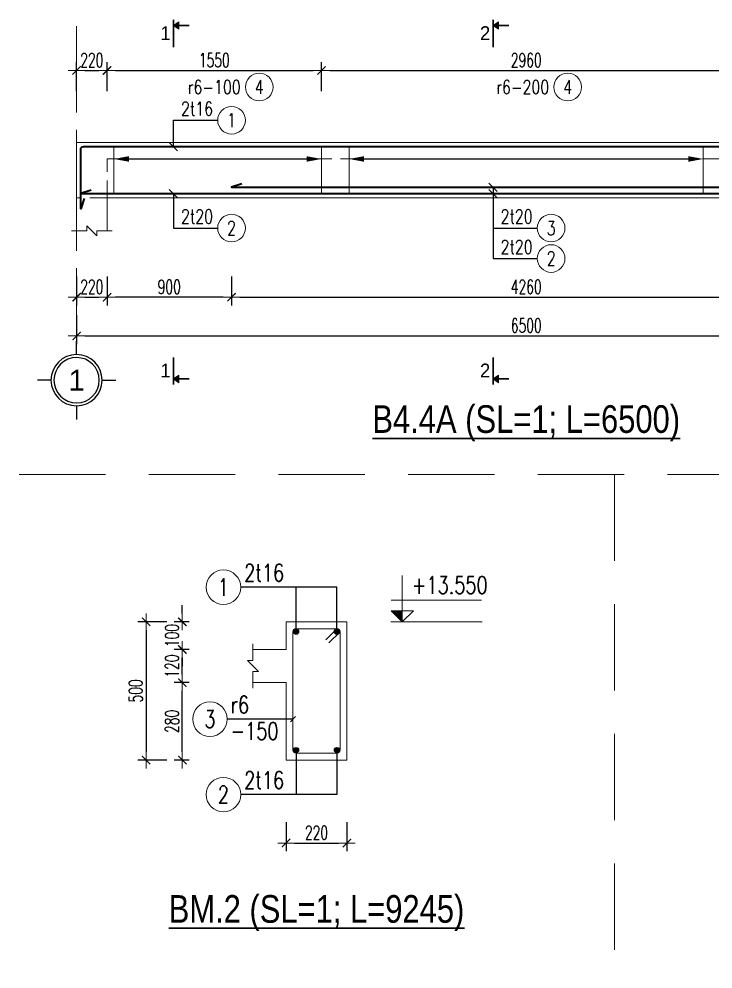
# Model space of a CAD drawing. Header units: millimetres. Extents: x -529861 to -223882, y -171969 to 61504.
# Drawn here: x -404507 to -399491, y -96863 to -89992 of the extents above; entities that cross this region are included whole.
import ezdxf
from ezdxf.enums import TextEntityAlignment as Align

# ---------------------------------------------------------------- set-up
doc = ezdxf.new("R2010")
doc.units = ezdxf.units.MM
doc.header["$LTSCALE"] = 5000
doc.linetypes.add('CENTER', pattern=[2, 1.25, -0.25, 0.25, -0.25])
doc.linetypes.add('HIDDEN', pattern=[0.375, 0.25, -0.125])
doc.layers.get('Defpoints').update_dxf_attribs({"color": 143})
for name, color, linetype, lineweight in [('dim', 8, 'Continuous', 18), ('kata_dim', 8, 'Continuous', 15), ('kata_grid', 8, 'CENTER', 5), ('kata_net khuat', 9, 'HIDDEN', 5), ('kata_net manh', 8, 'Continuous', 5), ('kata_net thay', 4, 'Continuous', 20), ('kata_text', 7, 'Continuous', 30), ('kata_thep chu', 1, 'Continuous', 35), ('kata_thep dai', 220, 'Continuous', 20), ('S-dims', 8, 'Continuous', 18)]:
    doc.layers.add(name, color=color, linetype=linetype, lineweight=lineweight)
doc.layers.add('text', color=255, linetype='Continuous')
doc.styles.add('AVANH', font='')
doc.styles.add('General text 1', font='')
doc.styles.add('kata_text', font='arial.ttf', dxfattribs={"width": 0.8})
doc.styles.add('vnsimpli', font='vnsimli.shx', dxfattribs={"width": 0.65})
doc.styles.get('AVANH').set_extended_font_data('.VnArialH')
doc.styles.get('General text 1').set_extended_font_data('.VnAvantH')
doc.dimstyles.new('kata_dim_25', dxfattribs={"dimscale": 25, "dimtxt": 2.5, "dimasz": 1.5, "dimexe": 1.5, "dimexo": 2.5, "dimtad": 1, "dimdec": 0, "dimzin": 0, "dimdsep": 46, "dimtxsty": 'kata_text', "dimblk": 'kata_block_ArchTick', "dimcen": 0.09, "dimdle": 1.2, "dimclrd": 8, "dimclre": 8, "dimclrt": 3, "dimadec": 0, "dimazin": 0, "dimtfac": 1, "dimtdec": 0, "dimtix": 1, "dimtofl": 0, "dimtmove": 0, "dimatfit": 3, "dimfxl": 3.75, "dimfxlon": 1, "dimtolj": 1, "dimtzin": 0, "dimarcsym": 0})
doc.dimstyles.new('kata_dim_40', dxfattribs={"dimscale": 40, "dimtxt": 2.5, "dimasz": 1.5, "dimexe": 1.5, "dimexo": 2.5, "dimtad": 1, "dimdec": 0, "dimzin": 0, "dimdsep": 46, "dimtxsty": 'vnsimpli', "dimblk": 'kata_block_ArchTick', "dimcen": 0.09, "dimdle": 1.2, "dimclrd": 8, "dimclre": 8, "dimclrt": 3, "dimadec": 0, "dimazin": 0, "dimtfac": 1, "dimtdec": 0, "dimtix": 1, "dimtofl": 0, "dimtmove": 0, "dimatfit": 3, "dimfxl": 3.75, "dimfxlon": 1, "dimtolj": 1, "dimtzin": 0, "dimarcsym": 0})
doc.dimstyles.new('kata_rai_thep', dxfattribs={"dimtxt": 2, "dimasz": 1, "dimexe": 0, "dimexo": 0, "dimtad": 1, "dimdec": 0, "dimzin": 12, "dimdsep": 46, "dimtxsty": 'kata_text', "dimblk": 'kata_block_RUNTIC', "dimcen": 0, "dimse1": 1, "dimse2": 1, "dimclrd": 6, "dimclre": 6, "dimclrt": 7, "dimadec": 0, "dimazin": 3, "dimtfac": 1, "dimtdec": 0, "dimtmove": 2, "dimatfit": 3, "dimldrblk": 'kata_block_LEADERTIC', "dimfxl": 1, "dimtolj": 1, "dimtzin": 0, "dimlwd": -1, "dimlwe": -1, "dimarcsym": 0})

# ---------------------------------------------------------------- blocks, each defined once
blk = doc.blocks.new('kata_block_TD')
at = {"color": 6, "linetype": 'ByBlock', "lineweight": -2, "style": 'kata_text', "width": 0.8}
blk.add_attdef('SECTDET2', text='', height=5, dxfattribs=at).set_placement((0, 7.970649532882817), align=Align.CENTER)
at = {"color": 0, "linetype": 'ByBlock', "lineweight": -2, "style": 'kata_text', "width": 0.8}
blk.add_attdef('SECTDET1', text='', height=5, dxfattribs=at).set_placement((0, 1.470649532882817), align=Align.CENTER)
blk = doc.blocks.new('kata_block_ArchTick')
at = {"color": 8}
blk.add_line((1, 0), (-1, 0), dxfattribs=at)
at = {"color": 8, "const_width": 0.15}
blk.add_lwpolyline([(-0.5, -0.5), (0.5, 0.5)], dxfattribs=at)
blk = doc.blocks.new('*D668')
at = {"layer": 'Defpoints', "color": 0, "linetype": 'ByBlock', "ltscale": 1500, "transparency": 16777216}
for p in [(-403870.5379749886, -90364.1437597527), (-404090.5379749886, -90884.1437597527), (-403870.5379749886, -90884.1437597527)]:
    blk.add_point(p, dxfattribs=at)
at = {"layer": 'kata_dim', "color": 8, "linetype": 'ByBlock', "lineweight": -2, "ltscale": 1500, "transparency": 16777216}
for p, q in [((-404090.5379749886, -90514.1437597527), (-404090.5379749886, -90304.1437597527)), ((-403870.5379749886, -90514.1437597527), (-403870.5379749886, -90304.1437597527)), ((-404030.5379749886, -90364.1437597527), (-403930.5379749886, -90364.1437597527))]:
    blk.add_line(p, q, dxfattribs=at)
at = {"layer": 'kata_dim', "color": 8, "linetype": 'ByBlock', "lineweight": -2, "ltscale": 1500, "transparency": 16777216, "xscale": 60, "yscale": 60, "zscale": 60, "rotation": 180}
blk.add_blockref('kata_block_ArchTick', (-404090.5379749886, -90364.1437597527), dxfattribs=at)
at = {"layer": 'kata_dim', "color": 8, "linetype": 'ByBlock', "lineweight": -2, "ltscale": 1500, "transparency": 16777216, "xscale": 60, "yscale": 60, "zscale": 60}
blk.add_blockref('kata_block_ArchTick', (-403870.5379749886, -90364.1437597527), dxfattribs=at)
at = {"layer": 'kata_dim', "color": 3, "linetype": 'ByBlock', "ltscale": 1500, "transparency": 16777216, "insert": (-403980.5379749886, -90289.1437597527), "char_height": 100, "attachment_point": 5, "style": 'vnsimpli'}
blk.add_mtext('\\A1;220', dxfattribs=at)
blk = doc.blocks.new('*D670')
at = {"layer": 'Defpoints', "color": 0, "linetype": 'ByBlock', "ltscale": 1500, "transparency": 16777216}
for p in [(-402320.5379749886, -90364.1437597527), (-403870.5379749886, -90884.1437597527), (-402320.5379749886, -90884.1437597527)]:
    blk.add_point(p, dxfattribs=at)
at = {"layer": 'kata_dim', "color": 8, "linetype": 'ByBlock', "lineweight": -2, "ltscale": 1500, "transparency": 16777216}
for p, q in [((-403870.5379749886, -90514.1437597527), (-403870.5379749886, -90304.1437597527)), ((-402320.5379749886, -90514.1437597527), (-402320.5379749886, -90304.1437597527)), ((-403810.5379749886, -90364.1437597527), (-402380.5379749886, -90364.1437597527))]:
    blk.add_line(p, q, dxfattribs=at)
at = {"layer": 'kata_dim', "color": 8, "linetype": 'ByBlock', "lineweight": -2, "ltscale": 1500, "transparency": 16777216, "xscale": 60, "yscale": 60, "zscale": 60, "rotation": 180}
blk.add_blockref('kata_block_ArchTick', (-403870.5379749886, -90364.1437597527), dxfattribs=at)
at = {"layer": 'kata_dim', "color": 8, "linetype": 'ByBlock', "lineweight": -2, "ltscale": 1500, "transparency": 16777216, "xscale": 60, "yscale": 60, "zscale": 60}
blk.add_blockref('kata_block_ArchTick', (-402320.5379749886, -90364.1437597527), dxfattribs=at)
at = {"layer": 'kata_dim', "color": 3, "linetype": 'ByBlock', "ltscale": 1500, "transparency": 16777216, "insert": (-403095.5379749886, -90289.1437597527), "char_height": 100, "attachment_point": 5, "style": 'vnsimpli'}
blk.add_mtext('\\A1;1550', dxfattribs=at)
blk = doc.blocks.new('*D671')
at = {"layer": 'Defpoints', "color": 0, "linetype": 'ByBlock', "ltscale": 1500, "transparency": 16777216}
for p in [(-399360.5379749886, -90364.1437597527), (-402320.5379749886, -90884.1437597527), (-399360.5379749886, -90884.1437597527)]:
    blk.add_point(p, dxfattribs=at)
at = {"layer": 'kata_dim', "color": 8, "linetype": 'ByBlock', "lineweight": -2, "ltscale": 1500, "transparency": 16777216}
for p, q in [((-402320.5379749886, -90514.1437597527), (-402320.5379749886, -90304.1437597527)), ((-399360.5379749886, -90514.1437597527), (-399360.5379749886, -90304.1437597527)), ((-402260.5379749886, -90364.1437597527), (-399420.5379749886, -90364.1437597527))]:
    blk.add_line(p, q, dxfattribs=at)
at = {"layer": 'kata_dim', "color": 8, "linetype": 'ByBlock', "lineweight": -2, "ltscale": 1500, "transparency": 16777216, "xscale": 60, "yscale": 60, "zscale": 60, "rotation": 180}
blk.add_blockref('kata_block_ArchTick', (-402320.5379749886, -90364.1437597527), dxfattribs=at)
at = {"layer": 'kata_dim', "color": 8, "linetype": 'ByBlock', "lineweight": -2, "ltscale": 1500, "transparency": 16777216, "xscale": 60, "yscale": 60, "zscale": 60}
blk.add_blockref('kata_block_ArchTick', (-399360.5379749886, -90364.1437597527), dxfattribs=at)
at = {"layer": 'kata_dim', "color": 3, "linetype": 'ByBlock', "ltscale": 1500, "transparency": 16777216, "insert": (-400840.5379749886, -90289.1437597527), "char_height": 100, "attachment_point": 5, "style": 'vnsimpli'}
blk.add_mtext('\\A1;2960', dxfattribs=at)
blk = doc.blocks.new('kata_block_GRID')
at = {"layer": 'dim', "color": 250, "linetype": 'Continuous', "lineweight": -3}
for p, q in [((-0.003069858671185699, 4.621936058582317), (-0.003069858671185699, 7.082257742461767)), ((-4.628075776428378, -0.003069858671263859), (-7.088397460513452, -0.003069858671263859)), ((4.633360719258999, -0.003069858729762842), (7.093682403344044, -0.003069858729762842)), ((-0.003069858729507047, -4.62807577604141), (-0.003069858729507047, -7.088397459920852))]:
    blk.add_line(p, q, dxfattribs=at)
at = {"layer": 'dim', "color": 250, "linetype": 'Continuous', "lineweight": -3, "extrusion": (0, 0, -1)}
blk.add_ellipse((-0.003069858729507047, -0.003069858729762842), major_axis=(-4.625005843929168, 0.0008261058644820616), ratio=0.9999999999162872, start_param=3.141414036333157, end_param=9.424599343512742, dxfattribs=at)
at = {"layer": 'dim', "color": 9, "linetype": 'Continuous', "lineweight": -3, "extrusion": (0, 0, -0.9999999999999999)}
blk.add_ellipse((-0.003069858729507047, -0.003069858729762842), major_axis=(-4.09891770926371, 0.00306985872976267), ratio=0.99999999991626, start_param=3.140843709996926, end_param=9.424029017176512, dxfattribs=at)
at = {"layer": 'text', "color": 33, "style": 'AVANH'}
blk.add_attdef('GRID', text='', height=3.75, dxfattribs=at).set_placement((0, 0), align=Align.MIDDLE)
blk = doc.blocks.new('*D674')
at = {"layer": 'Defpoints', "color": 0, "linetype": 'ByBlock', "ltscale": 1500, "transparency": 16777216}
for p in [(-404090.5379749886, -91284.1437597527), (-397590.5379749886, -91284.1437597527), (-397590.5379749886, -92284.1437597527)]:
    blk.add_point(p, dxfattribs=at)
at = {"layer": 'kata_dim', "color": 8, "linetype": 'ByBlock', "lineweight": -2, "ltscale": 1500, "transparency": 16777216}
for p, q in [((-404090.5379749886, -92134.1437597527), (-404090.5379749886, -92344.1437597527)), ((-397590.5379749886, -92134.1437597527), (-397590.5379749886, -92344.1437597527)), ((-404030.5379749886, -92284.1437597527), (-397650.5379749886, -92284.1437597527))]:
    blk.add_line(p, q, dxfattribs=at)
at = {"layer": 'kata_dim', "color": 8, "linetype": 'ByBlock', "lineweight": -2, "ltscale": 1500, "transparency": 16777216, "xscale": 60, "yscale": 60, "zscale": 60, "rotation": 180}
blk.add_blockref('kata_block_ArchTick', (-404090.5379749886, -92284.1437597527), dxfattribs=at)
at = {"layer": 'kata_dim', "color": 8, "linetype": 'ByBlock', "lineweight": -2, "ltscale": 1500, "transparency": 16777216, "xscale": 60, "yscale": 60, "zscale": 60}
blk.add_blockref('kata_block_ArchTick', (-397590.5379749886, -92284.1437597527), dxfattribs=at)
at = {"layer": 'kata_dim', "color": 3, "linetype": 'ByBlock', "ltscale": 1500, "transparency": 16777216, "insert": (-400840.5379749886, -92209.1437597527), "char_height": 100, "attachment_point": 5, "style": 'vnsimpli'}
blk.add_mtext('\\A1;6500', dxfattribs=at)
blk = doc.blocks.new('*D675')
at = {"layer": 'Defpoints', "color": 0, "linetype": 'ByBlock', "ltscale": 1500, "transparency": 16777216}
for p in [(-404090.5379749886, -91284.1437597527), (-403870.5379749886, -91284.1437597527), (-403870.5379749886, -92004.1437597527)]:
    blk.add_point(p, dxfattribs=at)
at = {"layer": 'kata_dim', "color": 8, "linetype": 'ByBlock', "lineweight": -2, "ltscale": 1500, "transparency": 16777216}
for p, q in [((-404090.5379749886, -91854.1437597527), (-404090.5379749886, -92064.1437597527)), ((-403870.5379749886, -91854.1437597527), (-403870.5379749886, -92064.1437597527)), ((-404030.5379749886, -92004.1437597527), (-403930.5379749886, -92004.1437597527))]:
    blk.add_line(p, q, dxfattribs=at)
at = {"layer": 'kata_dim', "color": 8, "linetype": 'ByBlock', "lineweight": -2, "ltscale": 1500, "transparency": 16777216, "xscale": 60, "yscale": 60, "zscale": 60, "rotation": 180}
blk.add_blockref('kata_block_ArchTick', (-404090.5379749886, -92004.1437597527), dxfattribs=at)
at = {"layer": 'kata_dim', "color": 8, "linetype": 'ByBlock', "lineweight": -2, "ltscale": 1500, "transparency": 16777216, "xscale": 60, "yscale": 60, "zscale": 60}
blk.add_blockref('kata_block_ArchTick', (-403870.5379749886, -92004.1437597527), dxfattribs=at)
at = {"layer": 'kata_dim', "color": 3, "linetype": 'ByBlock', "ltscale": 1500, "transparency": 16777216, "insert": (-403980.5379749886, -91929.1437597527), "char_height": 100, "attachment_point": 5, "style": 'vnsimpli'}
blk.add_mtext('\\A1;220', dxfattribs=at)
blk = doc.blocks.new('*D676')
at = {"layer": 'Defpoints', "color": 0, "linetype": 'ByBlock', "ltscale": 1500, "transparency": 16777216}
for p in [(-403870.5379749886, -91284.1437597527), (-402970.5379749886, -91284.1437597527), (-403870.5379749886, -92004.1437597527)]:
    blk.add_point(p, dxfattribs=at)
at = {"layer": 'kata_dim', "color": 8, "linetype": 'ByBlock', "lineweight": -2, "ltscale": 1500, "transparency": 16777216}
for p, q in [((-403870.5379749886, -91854.1437597527), (-403870.5379749886, -92064.1437597527)), ((-402970.5379749886, -91854.1437597527), (-402970.5379749886, -92064.1437597527)), ((-403030.5379749886, -92004.1437597527), (-403810.5379749886, -92004.1437597527))]:
    blk.add_line(p, q, dxfattribs=at)
at = {"layer": 'kata_dim', "color": 8, "linetype": 'ByBlock', "lineweight": -2, "ltscale": 1500, "transparency": 16777216, "xscale": 60, "yscale": 60, "zscale": 60, "rotation": 180}
blk.add_blockref('kata_block_ArchTick', (-403870.5379749886, -92004.1437597527), dxfattribs=at)
at = {"layer": 'kata_dim', "color": 8, "linetype": 'ByBlock', "lineweight": -2, "ltscale": 1500, "transparency": 16777216, "xscale": 60, "yscale": 60, "zscale": 60}
blk.add_blockref('kata_block_ArchTick', (-402970.5379749886, -92004.1437597527), dxfattribs=at)
at = {"layer": 'kata_dim', "color": 3, "linetype": 'ByBlock', "ltscale": 1500, "transparency": 16777216, "insert": (-403420.5379749886, -91929.1437597527), "char_height": 100, "attachment_point": 5, "style": 'vnsimpli'}
blk.add_mtext('\\A1;900', dxfattribs=at)
blk = doc.blocks.new('*D677')
at = {"layer": 'Defpoints', "color": 0, "linetype": 'ByBlock', "ltscale": 1500, "transparency": 16777216}
for p in [(-402970.5379749886, -91284.1437597527), (-398710.5379749886, -91284.1437597527), (-398710.5379749886, -92004.1437597527)]:
    blk.add_point(p, dxfattribs=at)
at = {"layer": 'kata_dim', "color": 8, "linetype": 'ByBlock', "lineweight": -2, "ltscale": 1500, "transparency": 16777216}
for p, q in [((-402970.5379749886, -91854.1437597527), (-402970.5379749886, -92064.1437597527)), ((-398710.5379749886, -91854.1437597527), (-398710.5379749886, -92064.1437597527)), ((-402910.5379749886, -92004.1437597527), (-398770.5379749886, -92004.1437597527))]:
    blk.add_line(p, q, dxfattribs=at)
at = {"layer": 'kata_dim', "color": 8, "linetype": 'ByBlock', "lineweight": -2, "ltscale": 1500, "transparency": 16777216, "xscale": 60, "yscale": 60, "zscale": 60, "rotation": 180}
blk.add_blockref('kata_block_ArchTick', (-402970.5379749886, -92004.1437597527), dxfattribs=at)
at = {"layer": 'kata_dim', "color": 8, "linetype": 'ByBlock', "lineweight": -2, "ltscale": 1500, "transparency": 16777216, "xscale": 60, "yscale": 60, "zscale": 60}
blk.add_blockref('kata_block_ArchTick', (-398710.5379749886, -92004.1437597527), dxfattribs=at)
at = {"layer": 'kata_dim', "color": 3, "linetype": 'ByBlock', "ltscale": 1500, "transparency": 16777216, "insert": (-400840.5379749886, -91929.1437597527), "char_height": 100, "attachment_point": 5, "style": 'vnsimpli'}
blk.add_mtext('\\A1;4260', dxfattribs=at)
blk = doc.blocks.new('kata_block_RUNTIC')
at = {"layer": 'kata_dim', "color": 6}
blk.add_line((0, 0.75), (0, -0.75), dxfattribs=at)
blk.add_lwpolyline([(0, 0, 0, 1, 0), (-2.69999999999709, 0, 1, 1, 0)], format="xyseb", dxfattribs=at)
blk = doc.blocks.new('*D680')
at = {"layer": 'Defpoints', "color": 6, "linetype": 'ByBlock', "ltscale": 1500, "transparency": 16777216}
blk.add_line((-403780.5379749886, -91004.1437597527), (-402360.5379749886, -91004.1437597527), dxfattribs=at)
at = {"layer": 'Defpoints', "color": 0, "linetype": 'ByBlock', "ltscale": 1500, "transparency": 16777216}
for p in [(-403820.5379749886, -91004.1437597527), (-402320.5379749886, -91004.1437597527), (-402320.5379749886, -91004.1437597527)]:
    blk.add_point(p, dxfattribs=at)
at = {"layer": 'Defpoints', "color": 6, "linetype": 'ByBlock', "ltscale": 1500, "transparency": 16777216, "xscale": 40, "yscale": 40, "zscale": 40, "rotation": 180}
blk.add_blockref('kata_block_RUNTIC', (-403820.5379749886, -91004.1437597527), dxfattribs=at)
at = {"layer": 'Defpoints', "color": 6, "linetype": 'ByBlock', "ltscale": 1500, "transparency": 16777216, "xscale": 40, "yscale": 40, "zscale": 40}
blk.add_blockref('kata_block_RUNTIC', (-402320.5379749886, -91004.1437597527), dxfattribs=at)
blk = doc.blocks.new('kata_block_LEADERTIC')
at = {"layer": 'kata_dim', "color": 6}
blk.add_lwpolyline([(0, 0, 0, 1, 0), (-2.69999999999709, 0, 1, 1, 0)], format="xyseb", dxfattribs=at)
blk = doc.blocks.new('*D681')
at = {"layer": 'Defpoints', "color": 6, "linetype": 'ByBlock', "ltscale": 1500, "transparency": 16777216}
blk.add_line((-402080.5379749886, -91004.1437597527), (-399600.5379749886, -91004.1437597527), dxfattribs=at)
at = {"layer": 'Defpoints', "color": 0, "linetype": 'ByBlock', "ltscale": 1500, "transparency": 16777216}
for p in [(-402120.5379749886, -91004.1437597527), (-399560.5379749886, -91004.1437597527), (-399560.5379749886, -91004.1437597527)]:
    blk.add_point(p, dxfattribs=at)
at = {"layer": 'Defpoints', "color": 6, "linetype": 'ByBlock', "ltscale": 1500, "transparency": 16777216, "xscale": 40, "yscale": 40, "zscale": 40, "rotation": 180}
blk.add_blockref('kata_block_RUNTIC', (-402120.5379749886, -91004.1437597527), dxfattribs=at)
at = {"layer": 'Defpoints', "color": 6, "linetype": 'ByBlock', "ltscale": 1500, "transparency": 16777216, "xscale": 40, "yscale": 40, "zscale": 40}
blk.add_blockref('kata_block_RUNTIC', (-399560.5379749886, -91004.1437597527), dxfattribs=at)
blk = doc.blocks.new('*U54')
blk.add_circle((2.5, 0), 2.5)
at = {"layer": 'kata_text', "color": 3, "style": 'vnsimpli', "width": 0.75}
blk.add_attdef('DK2', text='', height=2.5, dxfattribs=at).set_placement((-0.85, 0.8455043070534884), align=Align.RIGHT)
at = {"layer": 'kata_text', "color": 7, "style": 'vnsimpli', "width": 0.75}
blk.add_attdef('SH3', text='', height=2.5, dxfattribs=at).set_placement((2.5, 0), align=Align.MIDDLE)
blk = doc.blocks.new('*U87')
blk.add_circle((2.5, 0), 2.5)
at = {"layer": 'kata_text', "color": 3, "style": 'vnsimpli', "width": 0.75}
blk.add_attdef('DKKC2', text='', height=2.5, dxfattribs=at).set_placement((-0.85, -1.249999999999998), align=Align.RIGHT)
at = {"layer": 'kata_text', "color": 7, "style": 'vnsimpli', "width": 0.75}
blk.add_attdef('SH3', text='', height=2.5, dxfattribs=at).set_placement((2.5, 0), align=Align.MIDDLE)
blk = doc.blocks.new('kata_block_SECBAL')
blk.add_hatch(color=2).paths.add_polyline_path([(0.9949950774395511, 3.806026766437923), (4.639423423213884e-07, 3.133625387334772), (0.9949950774395511, 2.46122400823162)])
at = {"color": 2}
for p, q in [((0.9949950774395511, 3.806026766437923), (4.639423423213884e-07, 3.133625387334772)), ((0.9949950774395511, 2.46122400823162), (0.9949950774395511, 3.806026766437923)), ((0.9949950774395511, 2.46122400823162), (4.639423423213884e-07, 3.133625387334772))]:
    blk.add_line(p, q, dxfattribs=at)
at = {"color": 2, "const_width": 0.3}
for points in [[(4.639423423213884e-07, -0.8013114999549362), (4.639423423213884e-07, 4.158454357098053)], [(0.9949950774395511, 3.133625387334772), (2.888094267825096, 3.133625387334772)]]:
    blk.add_lwpolyline(points, dxfattribs=at)
at = {"color": 2, "linetype": 'ByBlock', "lineweight": -2, "style": 'General text 1'}
blk.add_attdef('DETAIL', text='', height=2.5, dxfattribs=at).set_placement((-0.4999587343882013, 1.749873724336794), align=Align.MIDDLE_RIGHT)
blk = doc.blocks.new('*U88')
blk.add_hatch(color=2).paths.add_polyline_path([(0.9949950774395503, -0.4488839092948065), (4.639423418238154e-07, 0.2235174698083453), (0.9949950774395507, 0.8959188489114962)])
at = {"color": 2}
for p, q in [((0.9949950774395507, 0.8959188489114962), (4.639423418238154e-07, 0.2235174698083453)), ((0.9949950774395503, -0.4488839092948065), (4.639423418238154e-07, 0.2235174698083453)), ((0.9949950774395507, 0.8959188489114962), (0.9949950774395503, -0.4488839092948065))]:
    blk.add_line(p, q, dxfattribs=at)
at = {"color": 2, "const_width": 0.3}
for points in [[(4.639423431694138e-07, 4.158454357098053), (4.63942341473363e-07, -0.8013114999549362)], [(0.9949950774395505, 0.2235174698083449), (2.888094267825096, 0.2235174698083444)]]:
    blk.add_lwpolyline(points, dxfattribs=at)
at = {"color": 2, "linetype": 'ByBlock', "lineweight": -2, "style": 'General text 1'}
blk.add_attdef('DETAIL', text='', height=2.5, dxfattribs=at).set_placement((-0.4999587343882013, 1.749873724336794), align=Align.MIDDLE_RIGHT)
blk = doc.blocks.new('kata_block_CT')
at = {"layer": 'S-dims', "linetype": 'ByBlock', "ltscale": 1500}
blk.add_hatch(color=256, dxfattribs=at).paths.add_polyline_path([(-1.818989403545856e-12, 1.596954857557193), (-1.612010908635057, 1.596954857557193), (-1.818989403545856e-12, -4.547473508864641e-13)])
h = blk.add_hatch(dxfattribs=at)
h.set_pattern_fill('ANSI31', color=256, scale=1.406250541793835, style=0)
h.set_pattern_definition([(45.00000000000001, (-1.818989403545856e-12, 5.002220859751105e-12), (-3.157122508925225, 3.157122508925225), [])])
h.paths.add_polyline_path([(-1.818989403545856e-12, 1.596954857557193), (-1.818989403545856e-12, -4.547473508864641e-13), (1.612010908922457, 1.596954857557193)])
for p, q in [((-1.592704896860596, 3.140833880479022), (11.46947077315235, 3.140833880479022)), ((11.56125648125999, 5.002220859751105e-12), (-1.638695725139769, 5.002220859751105e-12))]:
    blk.add_line(p, q, dxfattribs=at)
for points in [[(-1.818989403545856e-12, 6.694950748643805), (-1.818989403545856e-12, -4.547473508864641e-13)], [(-1.818989403545856e-12, -4.547473508864641e-13), (-1.612010908635057, 1.596954857557193), (-1.818989403545856e-12, 1.596954857557193)], [(-1.818989403545856e-12, -4.547473508864641e-13), (1.612010908922457, 1.596954857557193), (-1.818989403545856e-12, 1.596954857557193)]]:
    blk.add_lwpolyline(points, dxfattribs=at)
at = {"layer": 'S-dims', "color": 3, "style": 'vnsimpli', "width": 0.75}
blk.add_attdef('CT', (1.409564409344966, 4.068271311703484), '', height=2.5, dxfattribs=at)
blk = doc.blocks.new('*D808')
at = {"layer": 'Defpoints', "color": 0, "linetype": 'ByBlock', "ltscale": 1500, "transparency": 16777216}
for p in [(-402576.3767091059, -95351.68098803364), (-402136.3767091059, -95351.68098803364), (-402136.3767091059, -95951.68098803364)]:
    blk.add_point(p, dxfattribs=at)
at = {"layer": 'kata_dim', "color": 8, "linetype": 'ByBlock', "lineweight": -2, "ltscale": 1500, "transparency": 16777216}
for p, q in [((-402576.3767091059, -95801.68098803364), (-402576.3767091059, -96011.68098803364)), ((-402136.3767091059, -95801.68098803364), (-402136.3767091059, -96011.68098803364)), ((-402516.3767091059, -95951.68098803364), (-402196.3767091059, -95951.68098803364))]:
    blk.add_line(p, q, dxfattribs=at)
at = {"layer": 'kata_dim', "color": 8, "linetype": 'ByBlock', "lineweight": -2, "ltscale": 1500, "transparency": 16777216, "xscale": 60, "yscale": 60, "zscale": 60, "rotation": 180}
blk.add_blockref('kata_block_ArchTick', (-402576.3767091059, -95951.68098803364), dxfattribs=at)
at = {"layer": 'kata_dim', "color": 8, "linetype": 'ByBlock', "lineweight": -2, "ltscale": 1500, "transparency": 16777216, "xscale": 60, "yscale": 60, "zscale": 60}
blk.add_blockref('kata_block_ArchTick', (-402136.3767091059, -95951.68098803364), dxfattribs=at)
at = {"layer": 'kata_dim', "color": 3, "linetype": 'ByBlock', "ltscale": 1500, "transparency": 16777216, "insert": (-402356.3767091059, -95876.68098803364), "char_height": 100, "attachment_point": 5, "style": 'vnsimpli'}
blk.add_mtext('\\A1;220', dxfattribs=at)
blk = doc.blocks.new('*D809')
at = {"layer": 'Defpoints', "color": 0, "linetype": 'ByBlock', "ltscale": 1500, "transparency": 16777216}
for p in [(-403326.3767091085, -94791.68098803365), (-403176.3767091082, -94791.68098803365), (-403176.3767091082, -95351.68098803367)]:
    blk.add_point(p, dxfattribs=at)
at = {"layer": 'kata_dim', "color": 8, "linetype": 'ByBlock', "lineweight": -2, "ltscale": 1500, "transparency": 16777216}
for p, q in [((-403276.3767091082, -94791.68098803365), (-403386.3767091085, -94791.68098803365)), ((-403326.3767091085, -95291.68098803367), (-403326.3767091085, -94851.68098803365)), ((-403276.3767091082, -95351.68098803367), (-403386.3767091085, -95351.68098803367))]:
    blk.add_line(p, q, dxfattribs=at)
at = {"layer": 'kata_dim', "color": 8, "linetype": 'ByBlock', "lineweight": -2, "ltscale": 1500, "transparency": 16777216, "xscale": 60, "yscale": 60, "zscale": 60}
for p, rotation in [((-403326.3767091085, -94791.68098803365), 90), ((-403326.3767091085, -95351.68098803367), 270)]:
    blk.add_blockref('kata_block_ArchTick', p, dxfattribs=dict(at, rotation=rotation))
at = {"layer": 'kata_dim', "color": 3, "linetype": 'ByBlock', "ltscale": 1500, "transparency": 16777216, "insert": (-403401.3767091084, -95071.68098803353), "char_height": 100, "attachment_point": 5, "rotation": 90, "style": 'vnsimpli'}
blk.add_mtext('\\A1;280', dxfattribs=at)
blk = doc.blocks.new('*D810')
at = {"layer": 'Defpoints', "color": 0, "linetype": 'ByBlock', "ltscale": 1500, "transparency": 16777216}
for p in [(-403326.3767091082, -94551.68098803365), (-403176.3767091082, -94551.68098803365), (-403176.3767091082, -94791.68098803365)]:
    blk.add_point(p, dxfattribs=at)
at = {"layer": 'kata_dim', "color": 8, "linetype": 'ByBlock', "lineweight": -2, "ltscale": 1500, "transparency": 16777216}
for p, q in [((-403276.3767091082, -94551.68098803365), (-403386.3767091082, -94551.68098803365)), ((-403326.3767091082, -94731.68098803365), (-403326.3767091082, -94611.68098803365)), ((-403276.3767091082, -94791.68098803365), (-403386.3767091082, -94791.68098803365))]:
    blk.add_line(p, q, dxfattribs=at)
at = {"layer": 'kata_dim', "color": 8, "linetype": 'ByBlock', "lineweight": -2, "ltscale": 1500, "transparency": 16777216, "xscale": 60, "yscale": 60, "zscale": 60}
for p, rotation in [((-403326.3767091082, -94551.68098803365), 90), ((-403326.3767091082, -94791.68098803365), 270)]:
    blk.add_blockref('kata_block_ArchTick', p, dxfattribs=dict(at, rotation=rotation))
at = {"layer": 'kata_dim', "color": 3, "linetype": 'ByBlock', "ltscale": 1500, "transparency": 16777216, "insert": (-403401.3767091081, -94671.68098803352), "char_height": 100, "attachment_point": 5, "rotation": 90, "style": 'vnsimpli'}
blk.add_mtext('\\A1;120', dxfattribs=at)
blk = doc.blocks.new('*D811')
at = {"layer": 'Defpoints', "color": 0, "linetype": 'ByBlock', "ltscale": 1500, "transparency": 16777216}
for p in [(-402576.3767091061, -94351.68098803367), (-403588.376709108, -95351.68098803367), (-402576.3767091061, -95351.68098803367)]:
    blk.add_point(p, dxfattribs=at)
at = {"layer": 'kata_dim', "color": 8, "linetype": 'ByBlock', "lineweight": -2, "ltscale": 1500, "transparency": 16777216}
for p, q in [((-403438.376709108, -94351.68098803367), (-403648.376709108, -94351.68098803367)), ((-403588.376709108, -94411.68098803367), (-403588.376709108, -95291.68098803367)), ((-403438.376709108, -95351.68098803367), (-403648.376709108, -95351.68098803367))]:
    blk.add_line(p, q, dxfattribs=at)
at = {"layer": 'kata_dim', "color": 8, "linetype": 'ByBlock', "lineweight": -2, "ltscale": 1500, "transparency": 16777216, "xscale": 60, "yscale": 60, "zscale": 60}
for p, rotation in [((-403588.376709108, -94351.68098803367), 90), ((-403588.376709108, -95351.68098803367), 270)]:
    blk.add_blockref('kata_block_ArchTick', p, dxfattribs=dict(at, rotation=rotation))
at = {"layer": 'kata_dim', "color": 3, "linetype": 'ByBlock', "ltscale": 1500, "transparency": 16777216, "insert": (-403663.3767091079, -94851.68098803353), "char_height": 100, "attachment_point": 5, "rotation": 90, "style": 'vnsimpli'}
blk.add_mtext('\\A1;500', dxfattribs=at)
blk = doc.blocks.new('kata_block_THEP')
at = {"layer": 'kata_thep chu', "color": 0}
for p, q in [((-0.5, 0), (0.5, 0)), ((-0.3535533905960619, 0.353553390592424), (0.3535533905960619, -0.353553390592424)), ((0.3535533905960619, 0.353553390592424), (-0.3535533905960619, -0.353553390592424)), ((0, 0.5), (0, -0.5))]:
    blk.add_line(p, q, dxfattribs=at)
at = {"layer": 'kata_thep chu', "color": 0, "const_width": 0.08333333333333334}
blk.add_lwpolyline([(-0.5, -1.818989403545856e-12, 1), (0.5000000000145519, -1.818989403545856e-12, 1), (-0.5, -1.818989403545856e-12, 1)], format="xyb", dxfattribs=at)
blk = doc.blocks.new('*U68')
blk.add_circle((-2.5, 0), 2.5)
at = {"layer": 'kata_text', "color": 3, "style": 'vnsimpli', "width": 0.75}
blk.add_attdef('DK1', (0.5, 0.8455043070534884), '', height=2.5, dxfattribs=at)
at = {"layer": 'kata_text', "color": 7, "style": 'vnsimpli', "width": 0.75}
blk.add_attdef('SH2', text='', height=2.5, dxfattribs=at).set_placement((-2.5, 0), align=Align.MIDDLE)
blk = doc.blocks.new('*U70')
blk.add_circle((-2.5, 0), 2.5)
at = {"layer": 'kata_text', "color": 3, "style": 'vnsimpli', "width": 0.75}
for tag, p in [('DK1', (0.5, 0.8455043070534884)), ('KC1', (0.5, -2.972544307831413))]:
    blk.add_attdef(tag, p, '', height=2.5, dxfattribs=at)
at = {"layer": 'kata_text', "color": 7, "style": 'vnsimpli', "width": 0.75}
blk.add_attdef('SH2', text='', height=2.5, dxfattribs=at).set_placement((-2.5, 0), align=Align.MIDDLE)
blk = doc.blocks.new('*D1315')
at = {"layer": 'Defpoints', "color": 0, "linetype": 'ByBlock', "ltscale": 1500, "transparency": 16777216}
for p in [(-403326.3767091085, -94351.68098803367), (-403176.3767091082, -94351.68098803367), (-403176.3767091082, -94551.68098803365)]:
    blk.add_point(p, dxfattribs=at)
at = {"layer": 'kata_dim', "color": 8, "linetype": 'ByBlock', "lineweight": -2, "ltscale": 1500, "transparency": 16777216}
for p, q in [((-403326.3767091085, -94291.68098803367), (-403326.3767091085, -94231.68098803367)), ((-403276.3767091082, -94351.68098803367), (-403386.3767091085, -94351.68098803367)), ((-403276.3767091082, -94551.68098803365), (-403386.3767091085, -94551.68098803365)), ((-403326.3767091085, -94611.68098803365), (-403326.3767091085, -94671.68098803365))]:
    blk.add_line(p, q, dxfattribs=at)
at = {"layer": 'kata_dim', "color": 8, "linetype": 'ByBlock', "lineweight": -2, "ltscale": 1500, "transparency": 16777216, "xscale": 60, "yscale": 60, "zscale": 60}
for p, rotation in [((-403326.3767091085, -94351.68098803367), 270), ((-403326.3767091085, -94551.68098803365), 90)]:
    blk.add_blockref('kata_block_ArchTick', p, dxfattribs=dict(at, rotation=rotation))
at = {"layer": 'kata_dim', "color": 3, "linetype": 'ByBlock', "ltscale": 1500, "transparency": 16777216, "insert": (-403401.3767091084, -94451.68098803353), "char_height": 100, "attachment_point": 5, "rotation": 90, "style": 'vnsimpli'}
blk.add_mtext('\\A1;100', dxfattribs=at)

msp = doc.modelspace()

# ---------------------------------------------------------------- linework, layer by layer
at = {"layer": 'kata_dim', "linetype": 'ByBlock', "ltscale": 1500}
msp.add_lwpolyline([(-404127.2046416553, -91524.1437597527), (-404017.2046416553, -91524.1437597527), (-404017.2046416553, -91487.47709308604), (-403943.8713083219, -91560.81042641938), (-403943.8713083219, -91524.14375975273), (-403833.871308322, -91524.1437597527)], dxfattribs=at)
at = {"layer": 'kata_grid', "ltscale": 0.1}
msp.add_line((-404090.5379749886, -90044.1437597527), (-404090.5379749886, -92324.1437597527), dxfattribs=at)
at = {"layer": 'kata_net khuat', "ltscale": 0.1}
for p, q in [((-404090.5379749886, -90884.1437597527), (-403870.5379749886, -90884.1437597527)), ((-403870.5379749886, -91284.1437597527), (-404090.5379749886, -91284.1437597527))]:
    msp.add_line(p, q, dxfattribs=at)
at = {"layer": 'kata_net khuat', "ltscale": 0.5}
for p, q in [((-404506.8712939663, -93286.60688740895), (-387244.3711590176, -93286.60688740884)), ((-400201.3142426686, -93286.60688740893), (-400201.3142426686, -96862.76823310023))]:
    msp.add_line(p, q, dxfattribs=at)
at = {"layer": 'kata_net khuat', "ltscale": 0.1}
msp.add_lwpolyline([(-403870.5379749886, -91284.1437597527), (-403870.5379749886, -91004.1437597527), (-397810.5379749886, -91004.1437597527), (-397810.5379749886, -91284.1437597527)], dxfattribs=at)
at = {"layer": 'kata_net manh', "linetype": 'ByBlock', "ltscale": 1500}
msp.add_lwpolyline([(-402816.3767091059, -94831.68098803364), (-402816.3767091059, -94711.68098803364), (-402776.3767091059, -94711.68098803364), (-402856.3767091059, -94631.68098803364), (-402816.3767091059, -94631.68098803364), (-402816.3767091059, -94511.68098803364)], dxfattribs=at)
at = {"layer": 'kata_net thay', "linetype": 'ByBlock', "ltscale": 1500}
for p, q in [((-402576.3767091059, -94351.68098803364), (-402576.3767091059, -94351.68098803364)), ((-402576.3767091059, -94351.68098803364), (-402136.3767091059, -94351.68098803364)), ((-402576.3767091059, -94551.68098803364), (-402576.3767091059, -94351.68098803364)), ((-402136.3767091059, -94351.68098803364), (-402136.3767091059, -94591.68098803364)), ((-402816.3767091059, -94551.68098803364), (-402576.3767091059, -94551.68098803364)), ((-402136.3767091059, -94591.68098803364), (-402136.3767091059, -94591.68098803364)), ((-402136.3767091059, -95351.68098803364), (-402136.3767091059, -94591.68098803364)), ((-402136.3767091059, -94591.68098803364), (-402136.3767091059, -94591.68098803364)), ((-402816.3767091059, -94791.68098803364), (-402576.3767091059, -94791.68098803364)), ((-402576.3767091059, -94791.68098803364), (-402576.3767091059, -95351.68098803364)), ((-402576.3767091059, -95351.68098803364), (-402136.3767091059, -95351.68098803364))]:
    msp.add_line(p, q, dxfattribs=at)
msp.add_lwpolyline([(-403870.5379749886, -91524.1437597527), (-403870.5379749886, -91284.1437597527), (-397590.5379749886, -91284.1437597527), (-397590.5379749886, -90884.1437597527), (-404090.5379749886, -90884.1437597527), (-404090.5379749886, -91284.1437597527), (-404090.5379749886, -91284.1437597527), (-404090.5379749886, -91524.1437597527)], dxfattribs=at)
at = {"layer": 'kata_thep chu', "linetype": 'ByBlock', "ltscale": 1500}
msp.add_lwpolyline([(-404035.5379749886, -91289.1437597527), (-404060.5379749886, -91364.1437597527), (-404060.5379749886, -90934.1437597527, -0.414213562), (-404040.5379749886, -90914.1437597527), (-397640.5379749886, -90914.1437597527, -0.414213562), (-397620.5379749886, -90934.1437597527), (-397620.5379749886, -91237.53638054193), (-397645.5379749886, -91162.53638054193)], format="xyb", dxfattribs=at)
for points in [[(-403985.5379749886, -91229.1437597527), (-404060.5379749886, -91254.1437597527), (-397620.5379749886, -91254.1437597527), (-397695.5379749886, -91229.1437597527)], [(-402895.5379749886, -91184.1437597527), (-402970.5379749886, -91209.1437597527), (-398710.5379749886, -91209.1437597527), (-398785.5379749886, -91184.1437597527)]]:
    msp.add_lwpolyline(points, dxfattribs=at)
at = {"layer": 'kata_thep dai', "linetype": 'ByBlock', "ltscale": 30}
for p, q in [((-403820.5379749886, -90911.1437597527), (-403820.5379749886, -91257.1437597527)), ((-402320.5379749886, -90911.1437597527), (-402320.5379749886, -91257.1437597527)), ((-402120.5379749886, -90911.1437597527), (-402120.5379749886, -91257.1437597527)), ((-399560.5379749886, -90911.1437597527), (-399560.5379749886, -91257.1437597527))]:
    msp.add_line(p, q, dxfattribs=at)
at = {"layer": 'kata_thep dai', "linetype": 'ByBlock', "ltscale": 1500}
msp.add_lwpolyline([(-402288.3767091059, -94481.68098803364), (-402208.3767091059, -94401.68098803364, -0.414213562), (-402186.3767091059, -94423.68098803364), (-402186.3767091059, -95279.68098803364, -0.414213562), (-402208.3767091059, -95301.68098803364), (-402504.3767091059, -95301.68098803364, -0.414213562), (-402526.3767091059, -95279.68098803364), (-402526.3767091059, -94423.68098803364, -0.414213562), (-402504.3767091059, -94401.68098803364), (-402208.3767091059, -94401.68098803364, -0.414213562), (-402186.3767091059, -94423.68098803364), (-402266.3767091059, -94503.68098803364)], format="xyb", dxfattribs=at)

# ---------------------------------------------------------------- block references
at = {"layer": 'kata_dim', "color": 2, "linetype": 'ByBlock', "ltscale": 1500, "xscale": 40, "yscale": 40, "zscale": 40}
for name, p, values in [('kata_block_SECBAL', (-403390.5379749886, -90164.1437597527), {'DETAIL': '1'}), ('kata_block_SECBAL', (-401080.5379749886, -90164.1437597527), {'DETAIL': '2'}), ('*U88', (-403390.5379749886, -92604.1437597527), {'DETAIL': '1'}), ('*U88', (-401080.5379749886, -92604.1437597527), {'DETAIL': '2'})]:
    msp.add_blockref(name, p, dxfattribs=at).add_auto_attribs(values)
at = {"layer": 'kata_dim', "linetype": 'ByBlock', "ltscale": 1500, "xscale": 40, "yscale": 40, "zscale": 40}
msp.add_blockref('kata_block_GRID', (-404090.5379749886, -92604.1437597527), dxfattribs=at).add_auto_attribs({'GRID': '1'})
at = {"layer": 'kata_net manh', "linetype": 'ByBlock', "ltscale": 1500}
for name, p, xscale, yscale, zscale, values in [('*U87', (-402870.5379749886, -90484.1437597527), 40, 40, 40, {'SH3': '4', 'DKKC2': 'r6-100'}), ('*U87', (-400640.5379749886, -90484.1437597527), 40, 40, 40, {'SH3': '4', 'DKKC2': 'r6-200'}), ('*U54', (-403070.5379749886, -90724.1437597527), 40, 40, 40, {'SH3': '1', 'DK2': '2t16'}), ('*U54', (-403070.5379749886, -91504.1437597527), 40, 40, 40, {'SH3': '2', 'DK2': '2t20'}), ('*U54', (-400760.5379749886, -91504.1437597527), 40, 40, 40, {'SH3': '3', 'DK2': '2t20'}), ('*U54', (-400760.5379749886, -91724.1437597527), 40, 40, 40, {'SH3': '2', 'DK2': '2t20'}), ('*U68', (-402904.3767091059, -94101.68098803364), 50, 50, 50, {'SH2': '1', 'DK1': '2t16'}), ('*U70', (-403001.3767091059, -95055.52341820356), 50, 50, 50, {'SH2': '3', 'DK1': 'r6', 'KC1': '-150'}), ('*U68', (-402904.3767091059, -95601.68098803364), 50, 50, 50, {'SH2': '2', 'DK1': '2t16'})]:
    msp.add_blockref(name, p, dxfattribs=dict(at, xscale=xscale, yscale=yscale, zscale=zscale)).add_auto_attribs(values)
at = {"layer": 'kata_text', "linetype": 'ByBlock', "ltscale": 1500}
ref = msp.add_blockref('kata_block_TD', (-400840.5379749886, -93044.1437597527), dxfattribs=dict(at, xscale=40, yscale=40, zscale=40))
ref.add_attrib('SECTDET1', '%%uB4.4A (SL=1; L=6500)', dxfattribs={"layer": '0', "color": 0, "linetype": 'ByBlock', "lineweight": -2, "height": 200, "style": 'kata_text', "width": 0.8}).set_placement((-400840.5379749886, -92985.31777843738), align=Align.CENTER)
ref = msp.add_blockref('kata_block_CT', (-401736.3767091059, -94351.68098803364), dxfattribs=dict(at, xscale=50, yscale=50, zscale=50))
ref.add_attrib('CT', '+13.550', (-401665.8984886386, -94148.26742244842), dxfattribs={"layer": '0', "color": 3, "height": 125, "style": 'vnsimpli', "width": 0.75})
ref = msp.add_blockref('kata_block_TD', (-402356.3767091059, -96601.68098803364), dxfattribs=dict(at, xscale=50, yscale=50, zscale=50))
ref.add_attrib('SECTDET1', '%%uBM.2 (SL=1; L=9245)', dxfattribs={"layer": '0', "color": 0, "linetype": 'ByBlock', "lineweight": -2, "height": 200, "style": 'kata_text', "width": 0.8}).set_placement((-402356.3767091059, -96528.14851138949), align=Align.CENTER)
at = {"layer": 'kata_thep chu', "color": 3, "linetype": 'ByBlock', "ltscale": 1500, "xscale": 32, "yscale": 32, "zscale": 32}
for p in [(-402504.3767091059, -94423.68098803364), (-402504.3767091059, -95279.68098803364)]:
    msp.add_blockref('kata_block_THEP', p, dxfattribs=at)
at = {"layer": 'kata_thep chu', "linetype": 'ByBlock', "ltscale": 1500, "xscale": 32, "yscale": 32, "zscale": 32}
for p in [(-402208.3767091059, -94423.68098803364), (-402208.3767091059, -95279.68098803364)]:
    msp.add_blockref('kata_block_THEP', p, dxfattribs=at)

# ---------------------------------------------------------------- dimensions: what is measured, and where the dimension line sits
at = {"layer": 'Defpoints', "linetype": 'ByBlock', "ltscale": 1500}
for p1, p2, picture, middle in [((-403820.5379749886, -91004.1437597527), (-402320.5379749886, -91004.1437597527), '*D680', (-403070.5379749886, -91004.1437597527)), ((-402120.5379749886, -91004.1437597527), (-399560.5379749886, -91004.1437597527), '*D681', (-400840.5379749886, -91004.1437597527))]:
    dim = msp.add_aligned_dim(p1=p1, p2=p2, distance=0, text=' ', dimstyle='kata_rai_thep', override={"dimscale": 40}, dxfattribs=at)
    dim.commit()
    dim.dimension.update_dxf_attribs({"geometry": picture, "text_midpoint": middle})
at = {"layer": 'kata_dim', "linetype": 'ByBlock', "ltscale": 1500}
for base, p1, p2, picture, middle in [((-403870.5379749886, -90364.1437597527), (-404090.5379749886, -90884.1437597527), (-403870.5379749886, -90884.1437597527), '*D668', (-403980.5379749886, -90289.1437597527)), ((-402320.5379749886, -90364.1437597527), (-403870.5379749886, -90884.1437597527), (-402320.5379749886, -90884.1437597527), '*D670', (-403095.5379749886, -90289.1437597527)), ((-399360.5379749886, -90364.1437597527), (-402320.5379749886, -90884.1437597527), (-399360.5379749886, -90884.1437597527), '*D671', (-400840.5379749886, -90289.1437597527)), ((-397590.5379749886, -92284.1437597527), (-404090.5379749886, -91284.1437597527), (-397590.5379749886, -91284.1437597527), '*D674', (-400840.5379749886, -92209.1437597527)), ((-403870.5379749886, -92004.1437597527), (-404090.5379749886, -91284.1437597527), (-403870.5379749886, -91284.1437597527), '*D675', (-403980.5379749886, -91929.1437597527)), ((-403870.5379749886, -92004.1437597527), (-402970.5379749886, -91284.1437597527), (-403870.5379749886, -91284.1437597527), '*D676', (-403420.5379749886, -91929.1437597527)), ((-398710.5379749886, -92004.1437597527), (-402970.5379749886, -91284.1437597527), (-398710.5379749886, -91284.1437597527), '*D677', (-400840.5379749886, -91929.1437597527))]:
    dim = msp.add_linear_dim(base=base, p1=p1, p2=p2, dimstyle='kata_dim_40', dxfattribs=at)
    dim.commit()
    dim.dimension.update_dxf_attribs({"geometry": picture, "text_midpoint": middle})
for base, p1, p2, override, picture, middle in [((-403326.3767091085, -94351.68098803367), (-403176.376709108, -94551.68098803362), (-403176.376709108, -94351.68098803364), {"dimlfac": 0.5, "dimtmove": 1}, '*D1315', (-403401.3767091084, -94451.68098803353)), ((-403588.376709108, -95351.68098803367), (-402576.3767091059, -94351.68098803364), (-402576.3767091059, -95351.68098803364), {"dimlfac": 0.5}, '*D811', (-403663.3767091079, -94851.68098803353)), ((-403326.3767091082, -94551.68098803365), (-403176.376709108, -94791.68098803362), (-403176.376709108, -94551.68098803362), {"dimlfac": 0.5}, '*D810', (-403401.3767091081, -94671.68098803352)), ((-403326.3767091085, -94791.68098803365), (-403176.376709108, -95351.68098803364), (-403176.376709108, -94791.68098803362), {"dimlfac": 0.5}, '*D809', (-403401.3767091084, -95071.68098803353))]:
    dim = msp.add_linear_dim(base=base, p1=p1, p2=p2, angle=270, dimstyle='kata_dim_40', override=override, dxfattribs=at)
    dim.commit()
    dim.dimension.update_dxf_attribs({"geometry": picture, "text_midpoint": middle})
dim = msp.add_linear_dim(base=(-402136.3767091059, -95951.68098803364), p1=(-402576.3767091059, -95351.68098803364), p2=(-402136.3767091059, -95351.68098803364), dimstyle='kata_dim_40', override={"dimlfac": 0.5}, dxfattribs=at)
dim.commit()
dim.dimension.update_dxf_attribs({"geometry": '*D808', "text_midpoint": (-402356.3767091059, -95876.68098803364)})

# ---------------------------------------------------------------- leaders
at = {"layer": 'kata_net manh', "linetype": 'ByBlock', "ltscale": 1500}
for points, dimstyle, override in [([(-403390.5379749886, -90914.1437597527), (-403390.5379749886, -90724.1437597527), (-403070.5379749886, -90724.1437597527)], 'kata_dim_40', {"dimldrblk": 'Oblique'}), ([(-403390.5379749886, -91254.1437597527), (-403390.5379749886, -91504.1437597527), (-403070.5379749886, -91504.1437597527)], 'kata_dim_40', {"dimldrblk": 'Oblique'}), ([(-401080.5379749886, -91209.1437597527), (-401080.5379749886, -91504.1437597527), (-400760.5379749886, -91504.1437597527)], 'kata_dim_40', {"dimldrblk": 'Oblique'}), ([(-401080.5379749886, -91254.1437597527), (-401080.5379749886, -91724.1437597527), (-400760.5379749886, -91724.1437597527)], 'kata_dim_40', {"dimldrblk": 'Oblique'}), ([(-402504.3767091059, -94423.68098803364), (-402504.3767091059, -94101.68098803364), (-402904.3767091059, -94101.68098803364)], 'kata_dim_25', {"dimldrblk": 'DotBlank'}), ([(-402208.3767091059, -94423.68098803364), (-402208.3767091059, -94101.68098803364), (-402904.3767091059, -94101.68098803364)], 'kata_dim_25', {"dimldrblk": 'DotBlank'}), ([(-402526.3767091059, -95055.52341820356), (-403001.3767091059, -95055.52341820356)], 'kata_dim_25', {"dimldrblk": 'Oblique'}), ([(-402504.3767091059, -95279.68098803364), (-402504.3767091059, -95601.68098803364), (-402904.3767091059, -95601.68098803364)], 'kata_dim_25', {"dimldrblk": 'DotBlank'}), ([(-402208.3767091059, -95279.68098803364), (-402208.3767091059, -95601.68098803364), (-402904.3767091059, -95601.68098803364)], 'kata_dim_25', {"dimldrblk": 'DotBlank'})]:
    msp.add_leader(points, dimstyle=dimstyle, override=override, dxfattribs=at)

doc.saveas('drawing.dxf')
